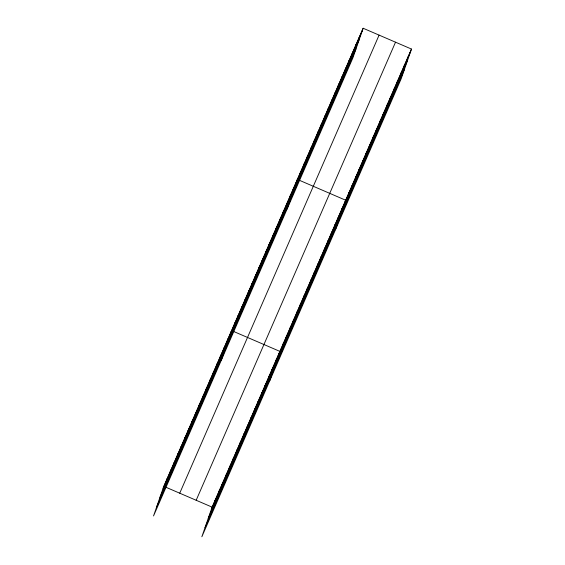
<?xml version="1.0" encoding="UTF-8"?>
<svg xmlns="http://www.w3.org/2000/svg" width="565" height="565" viewBox="0 0 565 565"><rect width="100%" height="100%" fill="white"/><g stroke="black" fill="none" stroke-linecap="round" stroke-linejoin="round"><path stroke-width="0.85" d="M166.654 480.172L167.36 478.138M170.22 471.973L170.927 469.939M173.787 463.78L174.493 461.746M177.354 455.581L178.06 453.547M180.92 447.381L181.626 445.347M184.487 439.189L185.193 437.148M188.06 430.989L188.759 428.955M191.627 422.79L192.326 420.756M195.193 414.59L195.9 412.556M198.76 406.397L199.466 404.363M202.327 398.198L203.033 396.164M205.893 389.998L206.599 387.964M209.46 381.806L210.166 379.772M213.026 373.606L213.732 371.572M216.593 365.407L217.299 363.373M220.166 357.214L220.866 355.18M223.733 349.015L224.432 346.981M227.299 340.815L228.006 338.781M221.311 360.202L231.572 330.589M234.327 324.663L235.033 322.629M237.787 316.711L238.494 314.677M241.255 308.751L241.954 306.717M244.716 300.799L245.422 298.758M248.176 292.839L248.882 290.805M251.637 284.88L252.343 282.846M255.105 276.928L255.804 274.894M258.565 268.968L259.271 266.934M262.026 261.016L262.732 258.982M265.486 253.056L266.193 251.022M268.954 245.104L269.653 243.07M272.415 237.145L273.121 235.111M275.875 229.192L276.582 227.158M279.336 221.233L280.042 219.199M282.804 213.28L283.503 211.239M286.264 205.321L286.971 203.287M289.725 197.362L290.431 195.328M293.193 189.409L293.892 187.375M287.098 209.036L297.36 179.416L345.681 200.215L335.426 229.835M300.114 173.497L300.82 171.463M303.575 165.538L304.281 163.504M307.042 157.586L307.741 155.552M310.503 149.626L311.209 147.592M313.963 141.674L314.67 139.64M317.424 133.714L318.13 131.68M320.892 125.762L321.591 123.728M324.352 117.803L325.059 115.769M327.813 109.85L328.519 107.809M331.274 101.891L331.98 99.857M334.741 93.931L335.44 91.897M338.202 85.979L338.908 83.945M341.663 78.019L342.369 75.985M345.123 70.067L345.829 68.033M348.591 62.108L349.29 60.074M352.052 54.155L352.758 52.121M355.512 46.196L356.218 44.162M358.973 38.243L359.679 36.209M363.14 28.25L352.885 57.87L153.532 515.951L163.786 486.338L363.14 28.25L411.468 49.049L401.214 78.662L201.86 536.75L212.115 507.13L411.468 49.049M214.975 500.971L215.682 498.937M218.542 492.772L219.248 490.738M222.109 484.572L222.815 482.538M225.682 476.38L226.381 474.339M229.249 468.18L229.948 466.146M232.815 459.981L233.522 457.947M236.382 451.788L237.088 449.747M239.948 443.589L240.655 441.555M243.515 435.389L244.221 433.355M247.082 427.189L247.788 425.155M250.648 418.997L251.354 416.963M254.215 410.797L254.921 408.763M257.788 402.598L258.488 400.564M261.355 394.405L262.054 392.371M264.921 386.206L265.628 384.172M268.488 378.006L269.194 375.972M272.055 369.814L272.761 367.78M275.621 361.614L276.327 359.58M269.639 381.001L279.894 351.381L233.161 331.274M282.648 345.462L283.355 343.428M286.116 337.503L286.815 335.469M289.577 329.55L290.283 327.516M293.037 321.591L293.744 319.557M296.505 313.639L297.204 311.605M299.966 305.679L300.672 303.645M303.426 297.727L304.132 295.686M306.887 289.767L307.593 287.733M310.355 281.808L311.054 279.774M313.815 273.856L314.521 271.822M317.276 265.896L317.982 263.862M320.736 257.944L321.443 255.91M324.204 249.984L324.903 247.95M327.665 242.032L328.371 239.998M331.125 234.072L331.832 232.038M334.586 226.12L335.292 224.086M338.054 218.161L338.753 216.127M341.514 210.208L342.221 208.174M348.436 194.296L349.142 192.255M351.903 186.337L352.602 184.303M355.364 178.378L356.07 176.344M358.824 170.425L359.531 168.391M362.285 162.466L362.991 160.432M365.753 154.513L366.452 152.479M369.213 146.554L369.92 144.52M372.674 138.602L373.38 136.568M376.135 130.642L376.841 128.608M379.602 122.69L380.302 120.656M383.063 114.73L383.769 112.696M386.524 106.778L387.23 104.737M389.984 98.819L390.69 96.784M393.452 90.859L394.151 88.825M396.913 82.907L397.619 80.873M400.373 74.947L401.079 72.913M403.834 66.995L404.54 64.961M407.301 59.035L408.001 57.001M163.087 488.372L362.44 30.284M159.93 497.475L359.284 39.388M156.689 506.847L356.035 48.767M179.734 493.196L379.087 35.115M196.168 500.265L395.521 42.184M211.409 509.164L410.762 51.083M208.259 518.267L407.612 60.187M205.01 527.646L404.363 69.566M166.181 487.362L212.115 507.13"/></g></svg>
